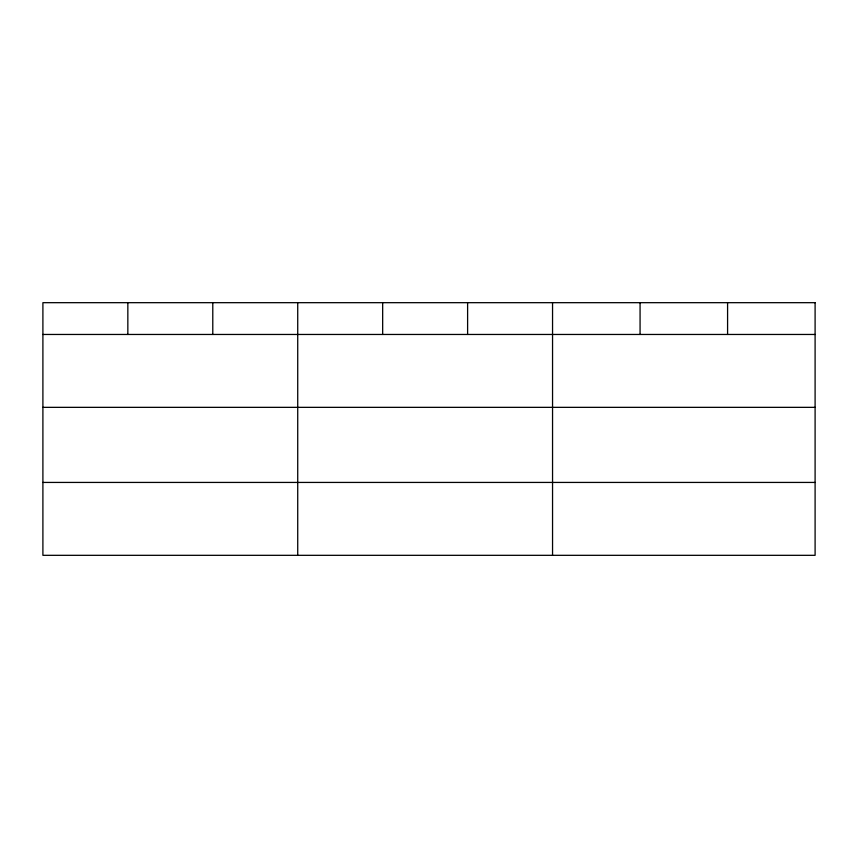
<?xml version="1.0" encoding="UTF-8"?>
<svg xmlns="http://www.w3.org/2000/svg" width="858" height="858" viewBox="0 0 858 858"><rect width="100%" height="100%" fill="white"/><g stroke="black" fill="none" stroke-linecap="round" stroke-linejoin="round"><path stroke-width="1.29" d="M42.9 334.459L815.1 334.459M42.9 407.346L815.1 407.346M42.9 482.432L815.1 482.432M727.584 302.681L727.584 334.459M640.068 302.681L640.068 334.459M552.552 302.681L552.552 555.319M467.61 302.681L467.61 334.459M382.668 302.681L382.668 334.459M297.726 302.681L297.726 555.319M212.784 302.681L212.784 334.459M127.842 302.681L127.842 334.459M815.1 302.681L42.9 302.681L42.9 555.319L815.1 555.319L815.1 302.681"/></g></svg>
